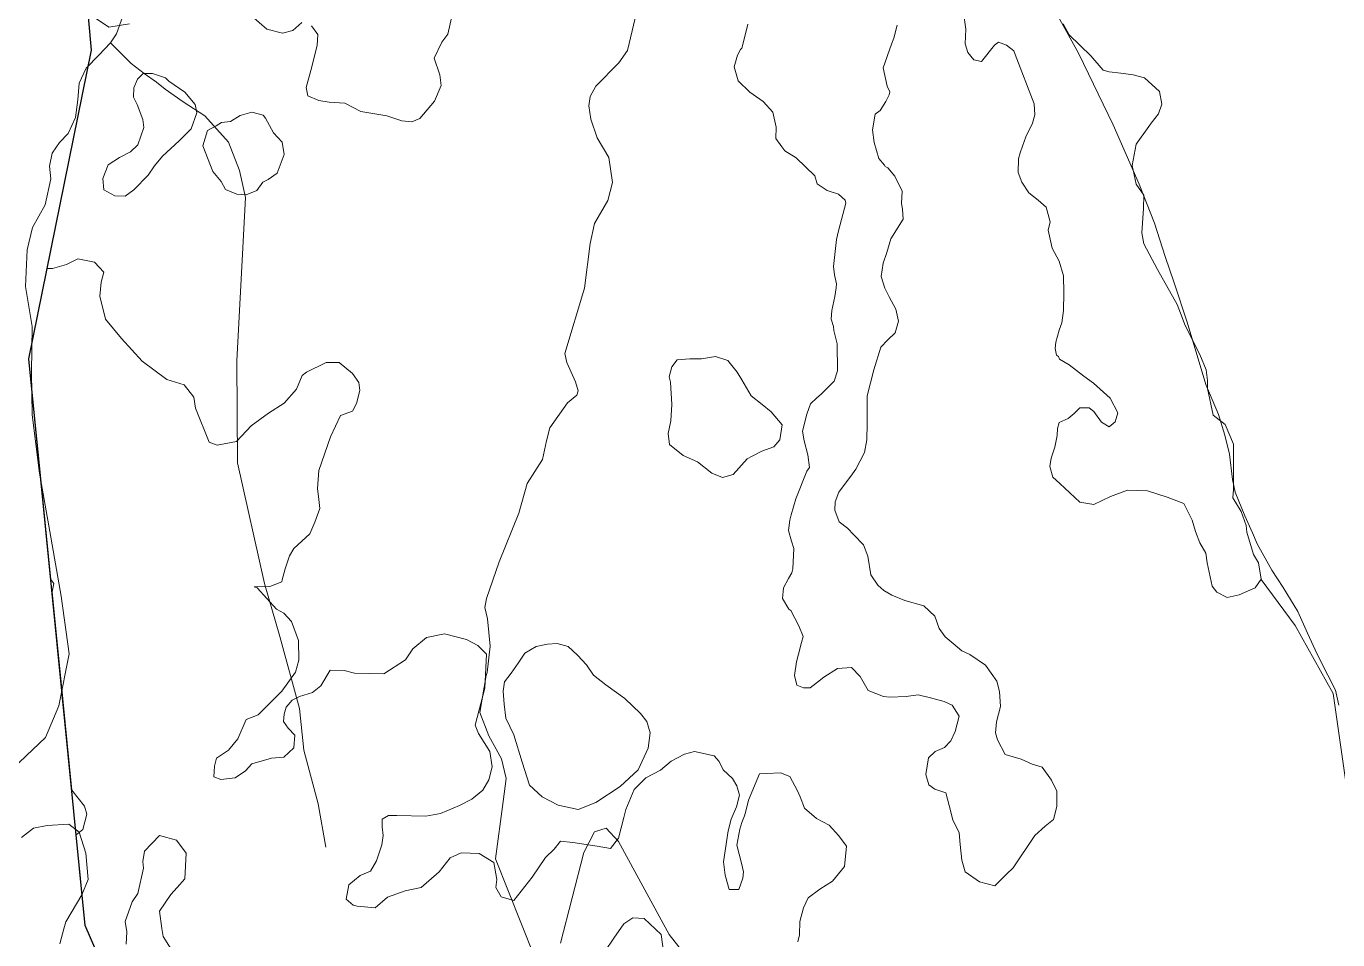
# Model space of a CAD drawing. Header units: metres. Extents: x 4652992 to 4879070, y 2074171 to 2309877.
# Drawn here: x 4653907 to 4654008.5, y 2309152.9 to 2309223.7 of the extents above; entities that cross this region are included whole.
import ezdxf

# ---------------------------------------------------------------- set-up
doc = ezdxf.new("R2010")
doc.units = ezdxf.units.M
doc.header["$MEASUREMENT"] = 0
doc.linetypes.add('DGN Style 3', pattern=[92.779933, 66.271381, -26.508552])
for name, color, linetype, lineweight in [('Level 1', 2, 'Continuous', 0), ('Level 2', 6, 'Continuous', 0), ('Level 20', 30, 'DGN Style 3', 0), ('Level 37', 3, 'Continuous', 0), ('Level 40', 1, 'Continuous', 0)]:
    doc.layers.add(name, color=color, linetype=linetype, lineweight=lineweight)
doc.layers.add('Limite', color=38, linetype='Continuous', lineweight=0, plot=False)

msp = doc.modelspace()

# ---------------------------------------------------------------- linework, layer by layer
at = {"layer": 'Level 1'}
msp.add_polyline3d([(4653930.171511, 2309160.072085, 1200), (4653929.573305, 2309163.428286, 1199), (4653928.470888, 2309167.571718, 1198), (4653928.122072, 2309170.790896, 1197), (4653926.607729, 2309176.388491, 1196.0375), (4653925.414492, 2309180.479677, 1195.7125), (4653923.316897, 2309189.83008, 1195.425), (4653923.265688, 2309197.741884, 1195.1625), (4653923.939883, 2309210.386477, 1194.6), (4653923.471682, 2309212.472475, 1194.4375), (4653922.618899, 2309214.676516, 1194.3125), (4653920.806093, 2309216.71393, 1194.0125), (4653919.127321, 2309217.798525, 1193.7375), (4653917.735293, 2309218.786501, 1193.45), (4653917.062685, 2309219.309511, 1193.025), (4653916.085085, 2309220.001711, 1192.6875), (4653915.089113, 2309220.766299, 1192.5625), (4653913.480234, 2309222.359357, 1192.489)], dxfattribs=at)
at = {"layer": 'Level 2'}
for points in [[(4653914.671216, 2309225.083912, 1192.489), (4653913.963726, 2309223.066534, 1192.489), (4653913.480234, 2309222.359357, 1192.489), (4653912.574144, 2309221.405128, 1192.489), (4653911.597575, 2309220.409678, 1192.489), (4653911.053089, 2309219.242222, 1192.489), (4653910.955319, 2309217.958506, 1192.489), (4653910.772514, 2309216.577893, 1192.489), (4653910.213408, 2309215.354652, 1192.489), (4653909.547691, 2309214.635167, 1192.489), (4653908.979045, 2309213.830899, 1192.489), (4653908.77212, 2309212.813528, 1192.489), (4653908.873628, 2309211.83498, 1192.489), (4653908.426741, 2309209.82179, 1192.689), (4653907.439463, 2309208.062182, 1192.789), (4653907.042859, 2309206.320986, 1192.789), (4653906.899726, 2309203.486534, 1193.389), (4653907.421053, 2309200.393701, 1193.589), (4653907.361741, 2309196.866728, 1193.889), (4653907.416525, 2309193.550126, 1194.189), (4653907.98926, 2309189.032651, 1194.489), (4653908.798994, 2309184.516201, 1194.789), (4653909.658773, 2309179.515239, 1195.089), (4653910.289153, 2309175.041335, 1195.289), (4653909.486737, 2309170.999706, 1195.489), (4653908.450732, 2309168.561896, 1195.689), (4653906.965622, 2309167.130575, 1195.889), (4653905.793646, 2309166.02238, 1195.989)], [(4653906.595366, 2309160.81251, 1196.289), (4653907.518473, 2309161.545762, 1196.489), (4653908.579949, 2309161.745242, 1196.489), (4653910.267435, 2309161.842061, 1196.489), (4653911.055186, 2309161.223711, 1196.489), (4653911.581343, 2309159.606781, 1196.489), (4653911.754351, 2309157.548069, 1196.489), (4653911.267897, 2309156.370622, 1196.489), (4653910.02755, 2309154.287722, 1196.689), (4653909.882259, 2309153.733018, 1196.689), (4653909.577145, 2309152.568128, 1196.689)]]:
    msp.add_polyline3d(points, dxfattribs=at)
at = {"layer": 'Level 20', "linetype": 'Continuous'}
for points in [[(4653954.365684, 2309225.261016, 1220.1), (4653953.522593, 2309221.779514, 1219), (4653952.86279, 2309220.827502, 1219), (4653951.074557, 2309219.008473, 1217.9), (4653950.641671, 2309218.217096, 1217.9), (4653950.542462, 2309217.497879, 1217.9), (4653950.681624, 2309216.450238, 1217.9), (4653951.182148, 2309215.002384, 1217.7), (4653952.077859, 2309213.486753, 1216.7), (4653952.377667, 2309211.553317, 1216.7), (4653952.011707, 2309210.155259, 1216.7), (4653950.978762, 2309208.37291, 1216.1), (4653950.647884, 2309206.825965, 1216.1), (4653950.207229, 2309203.358165, 1214.9), (4653948.692475, 2309198.29427, 1213.4), (4653948.826252, 2309197.599495, 1213.4), (4653949.506545, 2309196.098662, 1213.4), (4653949.70654, 2309195.415766, 1213.4), (4653949.614975, 2309195.065951, 1213.4), (4653948.890356, 2309194.468977, 1212.7), (4653947.512723, 2309192.535097, 1210.9), (4653947.255724, 2309191.52991, 1210.9), (4653946.938706, 2309190.100325, 1210.9), (4653945.754111, 2309188.236364, 1210.5), (4653945.127462, 2309185.930347, 1210), (4653943.60001, 2309182.173044, 1209.1), (4653942.600309, 2309179.321192, 1208.1), (4653942.495486, 2309178.621534, 1208.1), (4653942.694841, 2309177.741114, 1208.1), (4653942.903731, 2309175.626681, 1207.9), (4653942.659602, 2309173.604122, 1207.3), (4653942.59862, 2309173.371153, 1207.3), (4653942.093993, 2309170.48167, 1207.3), (4653942.802319, 2309168.673842, 1208.1), (4653943.772584, 2309166.907483, 1208.1), (4653944.132097, 2309165.3835, 1208.1), (4653943.914939, 2309163.587971, 1208.1), (4653943.312684, 2309159.147201, 1208.1), (4653946.323647, 2309151.560674, 1210.3)], [(4654008.621242, 2309171.064593, 1275.112519), (4654008.384448, 2309172.232385, 1274.612519), (4654007.779818, 2309173.396549, 1274.012519), (4654006.963776, 2309175.002189, 1273.612519), (4654006.201929, 2309176.649385, 1273.312519), (4654005.448605, 2309178.317931, 1272.712519), (4654004.328915, 2309180.183869, 1272.212519), (4654003.438544, 2309181.515569, 1271.512519), (4654002.315657, 2309183.556729, 1270.812519), (4654001.941007, 2309184.410772, 1270.412519), (4654001.363561, 2309185.727556, 1269.912519), (4654000.597976, 2309187.571507, 1269.612519), (4654000.387311, 2309188.53166, 1269.312519), (4654000.165791, 2309190.514415, 1269.012519), (4653999.805183, 2309191.965937, 1268.512519), (4653999.303075, 2309193.588911, 1267.912519), (4653998.326652, 2309195.888613, 1267.212519), (4653996.889953, 2309200.720598, 1265.512519), (4653995.867395, 2309203.774251, 1264.512519), (4653995.181617, 2309205.814456, 1263.512519), (4653994.355607, 2309208.405, 1262.412519), (4653993.163178, 2309211.412311, 1261.012519), (4653991.145351, 2309216.012222, 1258.587924), (4653988.475288, 2309221.573984, 1256.613978), (4653986.87997, 2309224.401315, 1255.381142)], [(4653948.334972, 2309152.622939, 1212.4), (4653950.141663, 2309159.651012, 1214), (4653950.9887, 2309161.261072, 1214.2), (4653951.894454, 2309161.527872, 1214.9), (4653952.848359, 2309160.490676, 1215.9), (4653956.752364, 2309153.305672, 1220.6), (4653958.817892, 2309150.65946, 1222.7)]]:
    msp.add_polyline3d(points, dxfattribs=at)
at = {"layer": 'Level 37'}
msp.add_polyline3d([(4654014.933656, 2309011.649738, 1275.7), (4654012.644187, 2309020.91362, 1275.7), (4654012.445315, 2309027.50026, 1275.2), (4654011.69905, 2309037.272313, 1275.4), (4654010.979544, 2309046.870756, 1276), (4654011.663626, 2309055.541596, 1276.7), (4654012.613148, 2309062.693893, 1277.2), (4654014.651742, 2309071.375534, 1278.6), (4654018.527637, 2309081.065505, 1281), (4654018.73196, 2309091.907471, 1282), (4654020.032358, 2309100.08078, 1282.9), (4654017.764126, 2309111.53858, 1281.7), (4654015.218351, 2309123.394252, 1280.9), (4654014.427945, 2309128.457307, 1280.354554), (4654013.624343, 2309133.604896, 1279.8), (4654011.389317, 2309146.325884, 1278.9), (4654010.155164, 2309158.212748, 1278.3), (4654008.193404, 2309171.961568, 1275.9), (4654005.262186, 2309177.233844, 1274.1), (4654002.618811, 2309180.801934, 1273.329148)], dxfattribs=at)
at = {"layer": 'Level 40', "color": 3, "flags": 128}
for points, elevation in [([(4653919.245625, 2309218.533103), (4653920.041694, 2309217.591442), (4653920.178696, 2309216.94372), (4653919.733607, 2309215.712963), (4653918.816715, 2309214.788534), (4653917.522552, 2309213.594909), (4653916.895336, 2309212.839861), (4653916.397981, 2309212.112225), (4653915.305992, 2309210.98825), (4653914.623883, 2309210.492227), (4653913.832107, 2309210.514424), (4653912.973075, 2309210.982626), (4653912.896079, 2309211.859705), (4653913.296277, 2309212.918794), (4653914.180794, 2309213.484601), (4653915.035238, 2309213.93576), (4653915.602461, 2309214.461595), (4653916.077674, 2309215.807122), (4653915.998074, 2309216.43997), (4653915.564082, 2309217.593531), (4653915.282136, 2309218.156614), (4653915.289999, 2309218.889156), (4653915.585049, 2309219.546959), (4653916.007359, 2309219.987985), (4653916.741615, 2309219.980527), (4653917.760372, 2309219.654168), (4653918.002482, 2309219.407522), (4653919.245625, 2309218.533103)], 1197.6), ([(4653926.109004, 2309215.402783), (4653926.775869, 2309214.679911), (4653926.952135, 2309213.718467), (4653926.391217, 2309212.277367), (4653925.711263, 2309211.782787), (4653925.292873, 2309211.586402), (4653924.811982, 2309210.91793), (4653923.99012, 2309210.582277), (4653923.273012, 2309210.646672), (4653922.386686, 2309210.999249), (4653922.063275, 2309211.632772), (4653921.411204, 2309212.412832), (4653920.642662, 2309214.383148), (4653921.014349, 2309215.568488), (4653921.66454, 2309215.94876), (4653922.097988, 2309216.202267), (4653922.787822, 2309216.266961), (4653923.525155, 2309216.746599), (4653924.446599, 2309216.995167), (4653925.305505, 2309216.77165), (4653925.489635, 2309216.540608), (4653926.109004, 2309215.402783)], 1199.9)]:
    msp.add_lwpolyline(points, dxfattribs=dict(at, elevation=elevation))
at = {"layer": 'Level 40', "color": 3}
for points in [[(4653914.963993, 2309223.842903, 1202.1), (4653913.370758, 2309223.587662, 1202.1), (4653912.019068, 2309224.487799, 1202.1)], [(4653928.315566, 2309223.942614, 1204.2), (4653927.603761, 2309223.332296, 1204.2), (4653926.809742, 2309223.110615, 1204.2), (4653925.604, 2309223.424615, 1204.2), (4653924.406042, 2309224.471156, 1204.2)], [(4653940.040933, 2309224.867522, 1212.5), (4653939.622255, 2309223.036797, 1212.5), (4653939.159726, 2309222.429849, 1212.5), (4653938.57094, 2309221.16919, 1210.7), (4653939.002137, 2309219.876331, 1208.8), (4653939.093541, 2309219.061178, 1208.8), (4653938.594003, 2309217.852029, 1208.8), (4653937.449003, 2309216.506491, 1208.8), (4653936.830767, 2309216.241284, 1208.8), (4653936.058781, 2309216.320471, 1208.8), (4653934.895082, 2309216.71476, 1208.2), (4653932.873045, 2309217.048205, 1206.3), (4653931.644683, 2309217.689826, 1204.2), (4653930.436655, 2309217.759465, 1204.2), (4653929.617999, 2309217.911353, 1204.2), (4653928.786921, 2309218.250088, 1204.2), (4653928.649959, 2309218.897799, 1204.2), (4653928.995135, 2309220.215673, 1204.2), (4653929.100187, 2309220.616761, 1204.2), (4653929.130202, 2309220.731357, 1204.2), (4653929.505384, 2309222.163796, 1204.2), (4653929.543268, 2309223.010801, 1204.2), (4653929.046865, 2309223.690937, 1204.2)], [(4653987.289071, 2309223.842537, 1258.1), (4653987.747538, 2309222.975656, 1258.1), (4653989.429934, 2309221.366356, 1260.5), (4653990.379857, 2309220.249362, 1260.5), (4653990.844942, 2309220.128087, 1260.5), (4653991.747343, 2309220.016953, 1260.5), (4653992.707823, 2309219.890668, 1260.5), (4653993.579723, 2309219.663305, 1260.5), (4653994.740925, 2309218.589655, 1261.6), (4653994.919554, 2309217.613079, 1261.6), (4653994.664187, 2309216.873652, 1261.6), (4653994.103408, 2309216.151823, 1261.6), (4653993.911418, 2309215.89186, 1261.6), (4653992.943223, 2309214.508566, 1262.6), (4653992.634647, 2309212.854963, 1262.6), (4653992.938877, 2309211.413271, 1262.6), (4653993.525834, 2309210.579165, 1262.6), (4653993.500004, 2309209.533133, 1262.6), (4653993.377872, 2309207.645204, 1262.6), (4653993.528645, 2309206.800897, 1262.6), (4653994.579931, 2309204.808679, 1265.4), (4653996.105721, 2309202.104675, 1267.3), (4653996.358477, 2309201.423187, 1267.3), (4653996.723856, 2309200.466122, 1267.3), (4653997.864549, 2309198.21266, 1269.7), (4653998.356151, 2309197.041177, 1269.7), (4653998.448121, 2309196.21921, 1269.7), (4653998.470242, 2309195.599578, 1269.7), (4653998.908806, 2309193.521146, 1269.7), (4653999.822923, 2309192.792401, 1269.7), (4654000.469165, 2309191.273951, 1269.7), (4654000.470965, 2309190.107198, 1269.7), (4654000.474566, 2309187.773702, 1269.7), (4654000.424197, 2309187.111576, 1269.7), (4654001.056963, 2309186.052447, 1271.8), (4654001.447577, 2309184.971379, 1271.8), (4654001.499609, 2309184.468068, 1271.8), (4654002.026881, 2309182.739311, 1271.8), (4654002.40776, 2309182.089402, 1271.8), (4654002.623786, 2309180.808868, 1271.8), (4654002.142441, 2309180.137944, 1271.8), (4654000.901078, 2309179.603056, 1271.8), (4653999.993795, 2309179.40998, 1271.8), (4653999.179034, 2309179.805146, 1271.8), (4653998.810429, 2309180.268197, 1271.8), (4653998.427666, 2309182.081986, 1271.8), (4653998.320941, 2309182.844456, 1271.8), (4653997.8553, 2309183.638904, 1271.8), (4653997.534272, 2309184.518281, 1271.8), (4653997.27056, 2309185.382788, 1271.8), (4653996.633498, 2309186.694431, 1270.7), (4653995.345113, 2309187.184281, 1267.7), (4653993.80469, 2309187.657998, 1267), (4653992.267992, 2309187.704214, 1265.5), (4653990.952769, 2309187.234874, 1262.8), (4653989.663123, 2309186.608343, 1261.5), (4653988.582385, 2309186.794341, 1260.2), (4653987.023283, 2309188.21943, 1259.7), (4653986.474371, 2309188.734929, 1259.7), (4653986.249581, 2309189.539158, 1259.7), (4653986.358795, 2309190.194466, 1259.7), (4653986.645295, 2309191.052316, 1259.7), (4653986.815385, 2309191.940403, 1259.7), (4653986.835955, 2309192.494428, 1259.7), (4653986.957711, 2309192.960003, 1259.7), (4653987.661474, 2309193.274301, 1259.7), (4653988.132416, 2309193.649095, 1259.7), (4653988.560367, 2309194.097201, 1259.7), (4653989.304364, 2309194.090244, 1259.7), (4653989.666066, 2309193.809776, 1259.7), (4653990.255172, 2309192.97303, 1259.7), (4653990.849608, 2309192.632085, 1259.7), (4653991.320461, 2309193.006852, 1259.7), (4653991.503049, 2309193.705116, 1259.7), (4653990.931879, 2309194.847918, 1259.7), (4653989.616738, 2309195.997763, 1259.7), (4653988.893322, 2309196.558757, 1259.7), (4653987.749937, 2309197.41543, 1259.7), (4653986.995999, 2309197.860098, 1259.7), (4653986.925252, 2309198.064955, 1259.7), (4653986.765863, 2309198.168559, 1259.7), (4653986.654807, 2309198.694669, 1259.7), (4653986.718361, 2309199.175368, 1259.7), (4653986.961875, 2309200.106484, 1259.7), (4653987.172271, 2309200.673285, 1259.7), (4653987.299377, 2309201.634664, 1259.7), (4653987.329657, 2309203.002562, 1258.7), (4653987.300016, 2309204.317052, 1258.7), (4653986.976337, 2309205.459172, 1258.7), (4653986.432113, 2309206.472038, 1258.7), (4653986.111092, 2309207.862438, 1258.7), (4653986.278716, 2309208.503328, 1258.7), (4653985.955013, 2309209.645535, 1258.7), (4653985.347116, 2309210.177226, 1258.7), (4653984.622634, 2309210.739293, 1258.7), (4653984.090889, 2309211.562354, 1258.7), (4653983.792264, 2309212.324718, 1258.7), (4653983.818218, 2309213.375959, 1258.7), (4653983.940142, 2309213.842079, 1258.7), (4653984.13559, 2309214.351277, 1258.7), (4653984.391996, 2309215.093524, 1258.7), (4653984.914681, 2309216.139776, 1258.7), (4653985.082318, 2309216.78066, 1258.7), (4653985.034234, 2309217.631215, 1257.8), (4653983.570021, 2309221.459244, 1256.5), (4653983.455829, 2309221.738623, 1256.5), (4653982.889393, 2309222.198333, 1256.5), (4653982.261809, 2309222.424387, 1256.5), (4653981.951622, 2309222.193254, 1256.5), (4653980.949659, 2309220.908918, 1255.1), (4653980.364195, 2309221.061554, 1255.1), (4653979.885878, 2309221.623837, 1255.1), (4653979.687678, 2309222.300632, 1255.1), (4653979.729054, 2309223.415061, 1255.1), (4653979.56685, 2309224.707611, 1255.1)], [(4653981.256708, 2309174.154919, 1249.5), (4653982.129812, 2309172.92185, 1249.5), (4653982.357397, 2309172.107851, 1249.5), (4653982.433604, 2309170.955613, 1249.5), (4653982.27952, 2309170.366398, 1249.5), (4653982.125434, 2309169.777179, 1249.5), (4653982.027568, 2309168.921721, 1249.5), (4653982.198934, 2309168.373985, 1249.5), (4653982.789028, 2309167.229045, 1250.3), (4653984.030946, 2309166.874096, 1251.9), (4653984.875941, 2309166.482165, 1252.7), (4653985.644948, 2309166.247222, 1254.9), (4653986.382556, 2309165.243536, 1254.9), (4653986.784233, 2309164.389413, 1254.9), (4653986.786086, 2309163.20134, 1254.9), (4653986.525877, 2309162.206147, 1254.9), (4653985.88921, 2309161.68346, 1254.9), (4653985.074209, 2309160.956893, 1254.9), (4653983.407468, 2309158.455312, 1253.2), (4653982.902074, 2309157.959754, 1253.2), (4653981.980594, 2309157.070749, 1253.2), (4653980.807166, 2309157.374423, 1253.2), (4653979.697722, 2309158.162686, 1253.2), (4653979.427761, 2309159.046928, 1253.2), (4653979.308535, 2309160.268033, 1253.2), (4653979.229949, 2309161.165404, 1253.2), (4653978.740599, 2309162.169136, 1253.2), (4653978.453241, 2309163.299828, 1251.9), (4653978.189631, 2309164.270108, 1250.9), (4653977.33357, 2309164.554274, 1247.8), (4653976.875773, 2309164.882088, 1245.5), (4653976.647035, 2309165.700006, 1245.5), (4653976.85379, 2309166.974121, 1245.5), (4653977.363983, 2309167.474161, 1245.5), (4653978.08007, 2309167.794391, 1245.5), (4653978.590227, 2309168.294401, 1245.5), (4653978.909955, 2309169.033398, 1245.5), (4653979.219634, 2309170.217516, 1245.5), (4653978.67936, 2309171.052966, 1245.5), (4653978.058924, 2309171.340231, 1245.5), (4653976.992934, 2309171.61655, 1245.5), (4653976.045331, 2309171.862182, 1245.5), (4653975.12321, 2309171.721849, 1245.5), (4653973.845635, 2309171.673626, 1245.5), (4653973.356262, 2309171.737237, 1245.5), (4653972.187378, 2309172.199492, 1244.5), (4653971.558397, 2309173.282997, 1243.5), (4653970.879962, 2309173.973486, 1242.2), (4653969.79856, 2309173.896193, 1238.3), (4653968.735006, 2309173.221439, 1236.3), (4653968.250362, 2309172.835683, 1236.3), (4653967.690148, 2309172.405576, 1236.3), (4653967.179648, 2309172.410042, 1236.3), (4653966.656218, 2309172.609635, 1236.3), (4653966.469097, 2309173.361327, 1236.3), (4653966.61555, 2309174.410116, 1236.3), (4653966.772169, 2309175.008777, 1236.3), (4653967.007094, 2309175.90676, 1236.3), (4653967.132387, 2309176.38568, 1236.3), (4653966.804957, 2309177.213197, 1235.3), (4653966.189931, 2309178.390994, 1234.5), (4653966.025544, 2309178.497692, 1234.5), (4653965.537878, 2309179.328868, 1234.5), (4653965.621863, 2309180.139903, 1234.5), (4653966.00599, 2309180.873069, 1234.5), (4653966.251607, 2309181.321844, 1234.5), (4653966.330082, 2309181.621794, 1234.5), (4653966.422323, 2309183.19941, 1234.5), (4653966.247749, 2309183.757213, 1234.5), (4653966.015897, 2309184.586139, 1234.5), (4653966.09988, 2309185.39716, 1234.5), (4653966.209747, 2309185.817082, 1234.5), (4653966.580944, 2309187.045898, 1235.9), (4653967.426877, 2309189.194794, 1238.5), (4653967.624475, 2309189.462299, 1238.5), (4653967.500325, 2309190.450995, 1238.5), (4653967.212559, 2309191.545965, 1238.5), (4653967.085665, 2309192.280338, 1238.5), (4653967.429343, 2309193.593876, 1238.5), (4653967.707789, 2309194.414229, 1238.5), (4653968.206843, 2309194.858424, 1238.5), (4653968.539538, 2309195.154547, 1238.5), (4653969.537471, 2309196.165993, 1239.4), (4653969.78799, 2309196.949732, 1240.7), (4653969.765856, 2309199.054194, 1240.7), (4653969.522871, 2309200.071336, 1240.7), (4653969.481598, 2309200.400057, 1240.7), (4653969.308307, 2309200.953905, 1240.7), (4653969.360515, 2309201.639912, 1240.7), (4653969.581369, 2309202.727244, 1240.7), (4653969.693162, 2309203.397747, 1240.7), (4653969.711476, 2309203.710974, 1240.7), (4653969.569346, 2309204.38393, 1240.7), (4653969.486802, 2309205.041392, 1240.7), (4653969.71859, 2309207.143439, 1240.7), (4653969.889968, 2309207.798424, 1240.7), (4653970.452863, 2309209.949739, 1240.6), (4653970.390986, 2309210.185248, 1240.5), (4653969.872919, 2309210.638182, 1240.5), (4653968.994491, 2309210.930482, 1240.5), (4653968.237963, 2309211.445518, 1240.5), (4653968.035012, 2309212.077174, 1239.3), (4653966.605116, 2309213.458076, 1237.7), (4653965.726388, 2309214.006044, 1237.7), (4653965.489894, 2309214.322951, 1237.7), (4653965.016895, 2309214.956778, 1237.7), (4653965.056401, 2309215.840132, 1237.7), (4653964.783952, 2309216.996241, 1237.7), (4653964.043137, 2309217.827551, 1237.7), (4653963.016096, 2309218.541952, 1237.7), (4653962.095737, 2309219.4201, 1237.7), (4653961.807594, 2309220.516585, 1237.7), (4653962.042213, 2309221.413021, 1237.7), (4653962.286986, 2309221.859935, 1237.7), (4653962.378089, 2309221.963868, 1237.7), (4653962.690905, 2309223.159084, 1237.7), (4653962.862952, 2309223.816445, 1237.7)], [(4653974.426921, 2309223.730805, 1243.4), (4653974.162959, 2309222.721967, 1243.4), (4653973.979356, 2309222.262697, 1243.4), (4653973.325692, 2309220.42403, 1242.2), (4653973.653307, 2309219.005519, 1242.2), (4653973.85735, 2309218.571456, 1242.2), (4653973.795152, 2309218.333739, 1242.2), (4653973.536271, 2309217.829866, 1242.2), (4653973.096248, 2309217.119252, 1242.2), (4653972.705593, 2309216.840137, 1242.2), (4653972.513531, 2309215.620509, 1242.2), (4653972.637107, 2309214.636073, 1242.2), (4653973.011384, 2309213.395906, 1242.2), (4653973.453309, 2309212.899925, 1242.2), (4653973.497668, 2309212.788761, 1243.1), (4653973.70208, 2309212.680125, 1244), (4653974.230706, 2309212.035695, 1244), (4653974.813204, 2309210.870497, 1244), (4653974.758485, 2309209.934576, 1244), (4653974.827891, 2309209.473097, 1244), (4653974.879057, 2309208.699647, 1244), (4653973.937085, 2309207.177385, 1242.9), (4653973.61545, 2309206.113657, 1241.6), (4653973.338096, 2309205.296484, 1241.6), (4653973.192589, 2309204.25442, 1241.6), (4653973.466384, 2309203.357371, 1241.6), (4653973.802415, 2309202.698243, 1241.6), (4653974.314226, 2309201.739314, 1241.6), (4653974.512936, 2309200.798322, 1241.6), (4653974.279545, 2309199.906186, 1241.6), (4653973.691836, 2309199.360261, 1241.6), (4653973.163618, 2309198.798845, 1241.6), (4653972.60294, 2309197.031938, 1240.5), (4653972.099697, 2309195.034311, 1239.1), (4653972.089762, 2309192.886202, 1238.4), (4653972.076054, 2309191.614503, 1238.4), (4653971.885879, 2309190.643697, 1238.4), (4653971.227933, 2309189.348025, 1238.4), (4653970.832772, 2309188.813005, 1238.4), (4653970.273504, 2309188.039314, 1237.2), (4653969.893413, 2309187.563312, 1237.2), (4653969.630225, 2309186.801521, 1237.2), (4653969.593448, 2309186.17251, 1237.2), (4653969.928534, 2309185.2554, 1237.2), (4653970.568228, 2309184.770074, 1237.2), (4653971.07261, 2309184.256031, 1237.2), (4653971.802738, 2309183.476092, 1238.6), (4653972.147304, 2309182.608826, 1240.8), (4653972.378201, 2309181.147212, 1242.3), (4653972.936267, 2309180.367712, 1242.3), (4653973.393673, 2309179.931693, 1242.3), (4653974.001074, 2309179.583705, 1242.3), (4653975.019555, 2309179.17128, 1244.3), (4653976.483845, 2309178.750309, 1246.8), (4653977.349961, 2309177.957481, 1246.8), (4653977.665681, 2309176.991818, 1246.8), (4653978.133293, 2309176.36553, 1246.8), (4653978.750067, 2309175.82682, 1246.8), (4653979.425943, 2309175.272797, 1246.8), (4653980.045384, 2309174.98591, 1246.8), (4653981.256708, 2309174.154919, 1249.5)], [(4653914.106402, 2309148.055202, 1203.5), (4653911.533812, 2309154.000424, 1203.5), (4653910.836318, 2309161.022692, 1203.5), (4653911.350129, 2309161.43117, 1203.5), (4653911.658137, 2309162.607078, 1203.5), (4653911.487663, 2309163.237085, 1203.5), (4653910.492004, 2309164.489202, 1203.923674), (4653909.790503, 2309171.551817, 1204.004853), (4653908.968291, 2309179.829721, 1204.1), (4653909.102121, 2309180.487793, 1204.1), (4653908.873412, 2309180.784953, 1204.1), (4653908.047193, 2309189.10321, 1202.588104), (4653907.175538, 2309197.878906, 1200.993065), (4653908.595043, 2309204.885849, 1199.7), (4653909.000519, 2309204.881904, 1199.7), (4653910.091667, 2309205.186942, 1199.7), (4653910.966698, 2309205.632162, 1199.7), (4653912.249547, 2309205.382926, 1199.7), (4653912.972933, 2309204.606532, 1199.7), (4653912.766729, 2309203.819463, 1199.7), (4653912.656429, 2309202.755281, 1199.7), (4653913.111736, 2309200.95576, 1199.7), (4653914.341617, 2309199.458408, 1200.8), (4653915.942322, 2309197.715659, 1202.1), (4653917.855947, 2309196.298854, 1203.2), (4653919.195877, 2309195.877539, 1204.4), (4653919.952622, 2309194.928647, 1204.4), (4653920.061329, 2309194.064378, 1204.4), (4653921.134373, 2309191.445011, 1204.4), (4653921.74133, 2309191.20392, 1204.4), (4653923.238621, 2309191.484192, 1204.4), (4653924.391856, 2309192.689641, 1204.4), (4653925.739264, 2309193.67741, 1204.4), (4653926.946671, 2309194.450658, 1204.4), (4653927.901874, 2309195.540076, 1204.4), (4653928.345629, 2309196.595066, 1204.4), (4653928.662817, 2309196.847043, 1204.4), (4653930.204106, 2309197.616942, 1204.4), (4653931.206289, 2309197.607397, 1204.4), (4653932.238651, 2309196.754225, 1204.4), (4653932.72228, 2309196.04359, 1204.4), (4653932.813988, 2309195.434744, 1204.4), (4653932.547599, 2309194.417428, 1204.4), (4653932.226897, 2309193.832082, 1204.4), (4653931.299583, 2309193.487784, 1204.4), (4653930.535169, 2309191.847461, 1204.4), (4653929.62697, 2309189.251785, 1202.5), (4653929.513509, 2309187.857307, 1202.5), (4653929.622378, 2309186.991467, 1202.5), (4653929.69376, 2309186.302876, 1202.5), (4653929.327663, 2309185.225202, 1202.5), (4653928.924073, 2309184.324751, 1202.5), (4653927.686617, 2309183.209852, 1203.3), (4653927.36544, 2309182.623618, 1203.3), (4653927.020149, 2309181.625177, 1203.3), (4653926.794402, 2309180.76311, 1203.3), (4653926.753356, 2309180.60637, 1203.3), (4653925.824631, 2309180.26126, 1203.3), (4653924.611, 2309180.233976, 1205), (4653924.852042, 2309180.138447, 1207.3), (4653926.343214, 2309178.502234, 1207.3), (4653926.927585, 2309178.184173, 1207.3), (4653927.508367, 2309177.533795, 1207.3), (4653928.041129, 2309176.062758, 1207.3), (4653928.064136, 2309174.557192, 1207.3), (4653927.818982, 2309173.620954, 1207.3), (4653926.76474, 2309172.144416, 1207.3), (4653924.925065, 2309170.306923, 1205.9), (4653923.99895, 2309169.962533, 1205.9), (4653923.354761, 2309168.460254, 1205.9), (4653922.61894, 2309167.565807, 1205.9), (4653921.709601, 2309166.966586, 1205.9), (4653921.545856, 2309166.341311, 1205.9), (4653921.49777, 2309165.519193, 1205.9), (4653922.025383, 2309165.299227, 1205.9), (4653923.145537, 2309165.426668, 1205.9), (4653923.956048, 2309165.968006, 1205.9), (4653924.432918, 2309166.512203, 1205.9), (4653925.968359, 2309166.949313, 1205.9), (4653926.911255, 2309167.039059, 1205.9), (4653927.684249, 2309167.756855, 1205.9), (4653927.773248, 2309168.73512, 1205.9), (4653927.249381, 2309169.287951, 1205.9), (4653926.882049, 2309169.800268, 1205.9), (4653926.947012, 2309170.367558, 1205.9), (4653927.09025, 2309170.914579, 1205.9), (4653927.56704, 2309171.458667, 1205.9), (4653928.138974, 2309171.727774, 1205.9), (4653929.14314, 2309172.05181, 1205.9), (4653929.776403, 2309172.555313, 1205.9), (4653930.515514, 2309173.782305, 1205.9), (4653931.594227, 2309173.75318, 1205.9), (4653932.376753, 2309173.550472, 1205.9), (4653934.66589, 2309173.489726, 1207.9), (4653936.341635, 2309174.563765, 1211.4), (4653936.896553, 2309175.414876, 1211.4), (4653937.95858, 2309176.300353, 1211.4), (4653939.365036, 2309176.599084, 1211.4), (4653941.075195, 2309176.155866, 1211.4), (4653941.946975, 2309175.681243, 1211.4), (4653942.602306, 2309175.014045, 1211.4), (4653942.496131, 2309172.388964, 1211.4), (4653941.744275, 2309169.516637, 1211.4), (4653941.990663, 2309168.872569, 1211.4), (4653942.872041, 2309167.48384, 1211.4), (4653943.053897, 2309166.276277, 1211.4), (4653942.789744, 2309165.267077, 1211.4), (4653942.333057, 2309164.473483, 1211.4), (4653941.487725, 2309163.780454, 1211.4), (4653940.527533, 2309163.282899, 1211.4), (4653939.039897, 2309162.673093, 1211.4), (4653937.907319, 2309162.468751, 1211.4), (4653935.680603, 2309162.506463, 1208.8), (4653935.015968, 2309162.512128, 1208.8), (4653934.524103, 2309162.223625, 1208.8), (4653934.537361, 2309161.638121, 1208.8), (4653934.608216, 2309160.954566, 1208.8), (4653934.502712, 2309160.23348, 1208.8), (4653934.098515, 2309159.00757, 1208.8), (4653933.640275, 2309158.211382, 1208.8), (4653932.827791, 2309157.873184, 1210.5), (4653931.960085, 2309157.13843, 1212.9), (4653931.753569, 2309156.032974, 1212.9), (4653932.293485, 2309155.562304, 1212.9), (4653932.604028, 2309155.482027, 1212.9), (4653933.984657, 2309155.373436, 1212.9), (4653934.94712, 2309156.200604, 1212.9), (4653936.314372, 2309156.674753, 1212.9), (4653937.543034, 2309156.936392, 1212.9), (4653938.937475, 2309158.148222, 1212.9), (4653939.805332, 2309159.247874, 1212.9), (4653940.64576, 2309159.609767, 1212.9), (4653942.046049, 2309159.578541, 1212.9), (4653943.186077, 2309158.869879, 1212.9), (4653943.424923, 2309157.566873, 1212.9), (4653943.340235, 2309156.926792, 1212.9), (4653943.748868, 2309156.215857, 1214.8), (4653944.728364, 2309155.937995, 1216), (4653946.151311, 2309157.735352, 1221.9), (4653947.193363, 2309159.262792, 1223.3), (4653947.853729, 2309159.909606, 1223.3), (4653948.340723, 2309160.519485, 1223.3), (4653949.300633, 2309160.434647, 1223.3), (4653951.181102, 2309160.137853, 1225), (4653952.20897, 2309159.954693, 1227.2), (4653952.829807, 2309160.770715, 1227.2), (4653953.248686, 2309162.371453, 1227.2), (4653953.408257, 2309162.981249, 1227.2), (4653954.055989, 2309164.522693, 1227.2), (4653954.945509, 2309165.431785, 1227.2), (4653956.080272, 2309166.033172, 1227.2), (4653956.909863, 2309166.71353, 1227.2), (4653957.948288, 2309167.258383, 1227.2), (4653958.734415, 2309167.461659, 1227.2), (4653960.246103, 2309167.130612, 1228.6), (4653960.623298, 2309166.707959, 1228.6), (4653960.940767, 2309166.057065, 1228.6), (4653961.658797, 2309165.38369, 1228.6), (4653961.99615, 2309164.808912, 1228.6), (4653962.217558, 2309164.101694, 1228.6), (4653961.978699, 2309163.188709, 1228.6), (4653961.567669, 2309162.239045, 1228.6), (4653961.328802, 2309161.326034, 1228.6), (4653960.978442, 2309158.9278, 1229.6), (4653961.095001, 2309157.893457, 1231.5), (4653961.406331, 2309156.792803, 1232.5), (4653962.159648, 2309156.780769, 1233.4), (4653962.47289, 2309157.669146, 1233.4), (4653962.51595, 2309158.142712, 1233.4), (4653962.371478, 2309158.82637, 1233.4), (4653962.00682, 2309160.213301, 1233.4), (4653962.24783, 2309161.443497, 1233.4), (4653962.386393, 2309161.973129, 1233.4), (4653962.600661, 2309162.48316, 1233.4), (4653962.699633, 2309162.861464, 1233.4), (4653962.917369, 2309163.693725, 1233.4), (4653963.753254, 2309165.752141, 1235.1), (4653964.321624, 2309165.766197, 1235.1), (4653965.382761, 2309165.813872, 1235.1), (4653966.118448, 2309165.542724, 1235.1), (4653966.712382, 2309164.421507, 1235.1), (4653966.915784, 2309163.965755, 1235.1), (4653967.247042, 2309163.073828, 1235.1), (4653968.166283, 2309162.271533, 1235.1), (4653969.164466, 2309161.771274, 1235.1), (4653969.912803, 2309160.932667, 1235.1), (4653970.510062, 2309160.133198, 1235.1), (4653970.34169, 2309158.564638, 1235.1), (4653969.40178, 2309157.437536, 1235.1), (4653968.429254, 2309156.802468, 1235.1), (4653967.532209, 2309156.147823, 1235.1), (4653967.163884, 2309155.35636, 1235.1), (4653966.887376, 2309154.299288, 1235.1), (4653966.857231, 2309153.2591, 1235.1), (4653966.718975, 2309152.730554, 1235.1)], [(4653963.12293, 2309195.013626, 1230.1), (4653963.977986, 2309194.340682, 1230.1), (4653964.667757, 2309193.775099, 1230.1), (4653965.504191, 2309192.785074, 1230.1), (4653965.32512, 2309191.608136, 1230.1), (4653964.865667, 2309191.083548, 1230.1), (4653963.939248, 2309190.744618, 1230.1), (4653963.193816, 2309190.358654, 1230.1), (4653962.813198, 2309190.135516, 1230.1), (4653961.726114, 2309188.93665, 1230.1), (4653960.891442, 2309188.702569, 1230.1), (4653960.078044, 2309189.042559, 1230.1), (4653958.952563, 2309189.914413, 1230.1), (4653957.853038, 2309190.39313, 1230.1), (4653956.787775, 2309191.249411, 1230.1), (4653956.691121, 2309192.111821, 1230.1), (4653956.883287, 2309193.092446, 1230.1), (4653956.957485, 2309194.361341, 1230.1), (4653956.856614, 2309196.078242, 1229.4), (4653956.770142, 2309196.487475, 1229.4), (4653956.975491, 2309197.272109, 1229.4), (4653957.375111, 2309197.812865, 1229.4), (4653958.360278, 2309197.879134, 1229.4), (4653959.269188, 2309197.900747, 1229.4), (4653960.346237, 2309198.072011, 1229.4), (4653961.296882, 2309197.760478, 1229.4), (4653962.029159, 2309196.861189, 1229.4), (4653962.386004, 2309196.252845, 1229.4), (4653963.12293, 2309195.013626, 1230.1)], [(4653954.531344, 2309170.420976, 1221.4), (4653955.025223, 2309169.801459, 1221.4), (4653955.285198, 2309168.914842, 1221.4), (4653955.137621, 2309167.724166, 1221.4), (4653954.368659, 2309166.038973, 1221.4), (4653952.968711, 2309164.762855, 1221.4), (4653951.087724, 2309163.529191, 1221.4), (4653949.714637, 2309162.983287, 1221.4), (4653948.158181, 2309163.30419, 1221.4), (4653946.932501, 2309163.9492, 1221.4), (4653945.940747, 2309164.861477, 1221.4), (4653945.38776, 2309166.651804, 1220.7), (4653944.737682, 2309168.767514, 1219.7), (4653944.100642, 2309170.042233, 1218.5), (4653943.977191, 2309171.14313, 1218.5), (4653943.910679, 2309172.147061, 1218.5), (4653944.014987, 2309172.860067, 1218.5), (4653944.524919, 2309173.550197, 1218.5), (4653945.054992, 2309174.317309, 1218.5), (4653945.58505, 2309175.084399, 1218.5), (4653946.460214, 2309175.597579, 1218.5), (4653947.331806, 2309175.782777, 1218.5), (4653948.085974, 2309175.833957, 1218.5), (4653948.933806, 2309175.614206, 1218.5), (4653949.660698, 2309174.932527, 1218.5), (4653950.367409, 2309174.173889, 1218.5), (4653950.899813, 2309173.378236, 1218.5), (4653951.862896, 2309172.644801, 1220.3), (4653953.323393, 2309171.566998, 1220.7), (4653954.531344, 2309170.420976, 1221.4)], [(4653918.444119, 2309151.754768, 1207.6), (4653917.557718, 2309153.149986, 1207.6), (4653917.466252, 2309153.756743, 1207.6), (4653917.284477, 2309155.116102, 1206.1), (4653918.173669, 2309156.383199, 1204.7), (4653918.651326, 2309156.928333, 1204.7), (4653919.248381, 2309157.609731, 1204.7), (4653919.348269, 2309159.589639, 1204.7), (4653918.61228, 2309160.615671, 1204.7), (4653917.279156, 2309160.960385, 1204.7), (4653916.125896, 2309159.754153, 1204.7), (4653915.999309, 2309158.951081, 1204.7), (4653916.033155, 2309158.440853, 1204.7), (4653915.599041, 2309156.463555, 1204.7), (4653915.179232, 2309155.819818, 1204.7), (4653914.612315, 2309154.294669, 1204.7), (4653914.741521, 2309153.50905, 1204.7), (4653914.707886, 2309152.547102, 1204.3)], [(4653956.333478, 2309151.98123, 1230), (4653956.135528, 2309153.298611, 1226.3), (4653954.827856, 2309154.531853, 1224.2), (4653953.945797, 2309154.596628, 1224.2), (4653953.249818, 2309154.123276, 1224.2), (4653952.470242, 2309153.018168, 1224.2), (4653951.78721, 2309151.969718, 1224.2)]]:
    msp.add_polyline3d(points, dxfattribs=at)
at = {"layer": 'Limite', "color": 5, "linetype": 'Continuous', "lineweight": 30}
msp.add_polyline3d([(4653955.312695, 2309005.883194, 1206.354279), (4653950.529707, 2309016.337788, 1205.750311), (4653950.06284, 2309017.358285, 1205.658297), (4653930.158071, 2309060.865261, 1203.063251), (4653922.348812, 2309088.90936, 1200.606398), (4653927.529388, 2309113.633545, 1199.235113), (4653921.748569, 2309130.394248, 1198.661607), (4653911.533812, 2309154.000424, 1198.3065), (4653907.175538, 2309197.878906, 1194.477983), (4653912.020248, 2309221.793293, 1192.773219), (4653909.145574, 2309253.684952, 1192.712931), (4653850.456799, 2309331.198435, 1190.119761)], dxfattribs=at)

doc.saveas('drawing.dxf')
